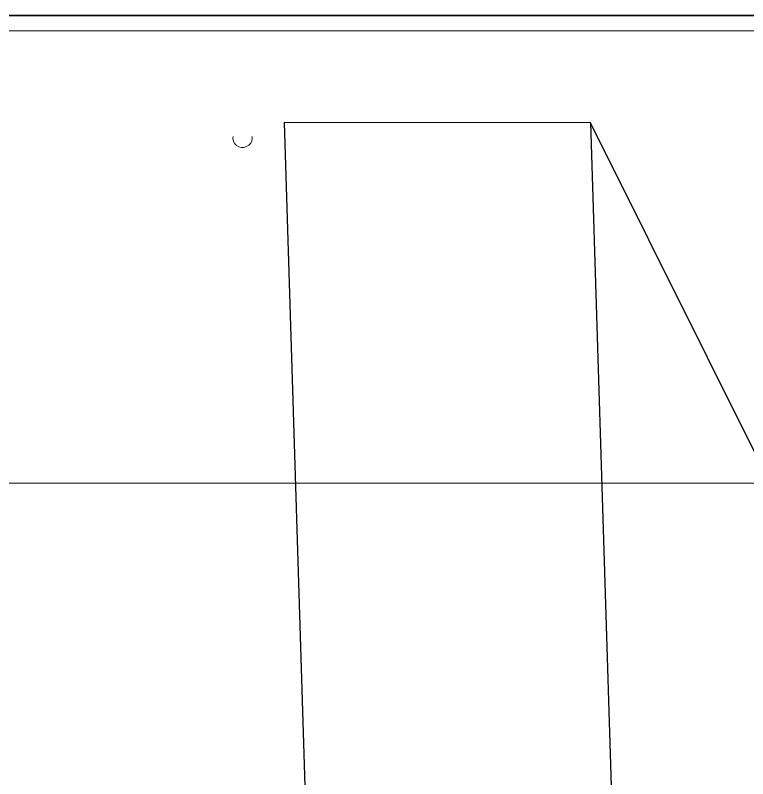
# Model space of a CAD drawing. Header units: inches. Extents: x 3778 to 56227, y -16914 to 35091.
# Drawn here: x 42332.1 to 42392.8, y -12646.1 to -12582.8 of the extents above; entities that cross this region are included whole.
import ezdxf

# ---------------------------------------------------------------- set-up
doc = ezdxf.new("R2010")
doc.units = ezdxf.units.IN
doc.header["$LTSCALE"] = 100
doc.header["$MEASUREMENT"] = 0
doc.linetypes.add('DH-HID2', pattern=[1.2, 0.8, -0.4])
doc.layers.add('2-con', color=2, linetype='Continuous')
doc.layers.add('FU-FURM', color=251, linetype='DH-HID2')
doc.layers.add('mark-B', color=2, linetype='Continuous', lineweight=20)

# ---------------------------------------------------------------- blocks, each defined once
blk = doc.blocks.new('cjscjdeh')
at = {"layer": 'FU-FURM', "color": 8}
for p, q in [((150197.344, 68252.124), (150207.087, 67937.983)), ((150222.728, 68252.092), (150197.344, 68252.124)), ((150222.728, 68252.092), (150232.67, 67931.539)), ((150239.609, 68218.225), (150222.728, 68252.092))]:
    blk.add_line(p, q, dxfattribs=at)
blk = doc.blocks.new('무풍1WAY 대형')
at = {"layer": 'mark-B'}
for p, q in [((-550.527, -496.135), (550.963, -496.135)), ((0.012, -496.114), (551.724, -496.114))]:
    blk.add_line(p, q, dxfattribs=at)
for start_param, end_param in [(2.882904, 6.283185), (0, 0.25879)]:
    blk.add_ellipse((333.124, -485.908), major_axis=(-0.797, 0), ratio=0.913545, start_param=start_param, end_param=end_param, dxfattribs=at)
for points in [[(0.868, -457.36), (179.509, -457.36), (358.151, -457.36), (536.794, -457.36)], [(551.586, -494.856), (368.127, -494.856), (184.669, -494.856), (1.21, -494.856)], [(551.583, -496.093), (367.726, -496.093), (183.869, -496.093), (0.012, -496.093)]]:
    blk.add_open_spline(points, degree=3, dxfattribs=at)
blk = doc.blocks.new('dpdjzjs')
at = {"layer": 'mark-B', "rotation": 180}
blk.add_blockref('무풍1WAY 대형', (178654.915, 88751.491), dxfattribs=at)

msp = doc.modelspace()

# ---------------------------------------------------------------- block references
msp.add_blockref('cjscjdeh', (-107842.967, -80843.836))
at = {"layer": '2-con'}
msp.add_blockref('dpdjzjs', (-135970.865, -101830.442), dxfattribs=at)

doc.saveas('drawing.dxf')
